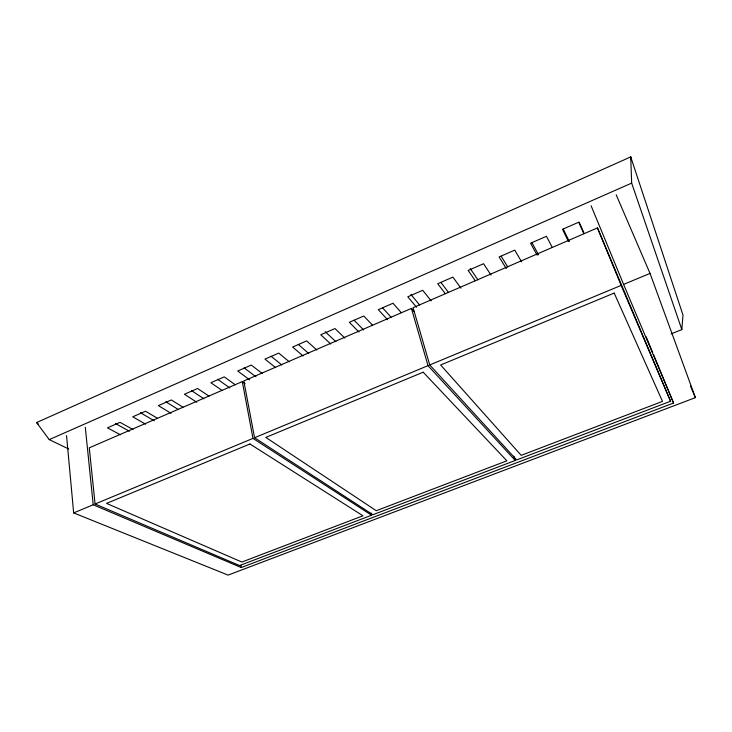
<?xml version="1.0" encoding="UTF-8"?>
<svg xmlns="http://www.w3.org/2000/svg" width="732" height="732" viewBox="0 0 732 732"><rect width="100%" height="100%" fill="white"/><g stroke="black" fill="none" stroke-linecap="round" stroke-linejoin="round"><path stroke-width="1.1" d="M671.217 333.838L681.831 329.61L682.993 315.062L630.728 156.895L36.6 422.565L49.236 439.612L68.744 449.009M630.499 159.054L630.728 156.895L631.661 183.119L681.831 329.61M49.236 439.612L631.661 183.119M245.055 383.614L242.292 381.601L89.277 447.819L95.069 504.009L239.574 565.552L371.6 515.227L371.069 513.013M414.367 311.869L411.421 308.41L243.811 380.942L254.562 437.736L372.908 514.724L515.246 460.465L513.882 456.192M597.468 227.89L413.077 307.687L429.739 364.948L516.646 459.934L670.558 401.255L597.468 227.89L621.139 285.416L670.558 401.255M66.548 435.613L73.657 512.903L93.211 504.778L241.24 567.529L673.577 403.03L653.566 354.663M95.069 504.009L252.988 438.395L371.6 515.227M254.562 437.736L428.019 365.661L515.246 460.465M429.739 364.948L621.139 285.416M591.108 205.774L623.591 284.4L650.043 273.411L616.17 194.767M650.043 273.411L695.4 397.632L228.082 575.105L73.657 512.903M120.478 434.826L107.439 427.845L120.039 422.346L132.995 429.501M115.4 423.544L129.399 431.203M145.595 424.139L132.721 416.81L145.503 411.238L157.307 418.164M140.434 412.738L154.26 420.781M171.068 413.315L158.387 405.62L171.361 399.956L182.973 407.239M165.771 401.74L178.324 409.517M196.816 402.271L184.427 394.255L197.594 388.509L208.931 396.085M191.537 390.632L203.899 398.784M222.098 390.485L210.871 382.717L224.239 376.879L235.356 384.84M217.679 379.359L229.83 387.914M249.63 379.844L237.708 371.005L251.286 365.076L262.175 373.439M244.149 367.876L255.953 376.779M275.635 367.601L264.966 359.11L278.755 353.099L289.296 361.8M271.078 356.274L281.738 364.902M303.048 355.953L292.644 347.032L306.644 340.92L316.828 349.978M36.6 422.565L38.329 424.038M298.336 344.452L308.648 353.428M330.791 344.049L320.762 334.771L334.982 328.558L344.854 338.074M325.182 331.669L335.961 341.78M358.945 331.971L349.31 322.309L363.758 316.004L372.442 325.081M354.114 320.259L363.667 329.976M387.539 319.71L378.316 309.654L393.002 303.249L401.282 312.692M382.644 307.888L391.025 317.148M416.563 307.257L407.788 296.789L422.703 290.284L431.212 300.907M410.89 294.447L419.61 304.96M445.358 293.706L437.736 283.723L452.898 277.117L460.922 288.17M441.039 282.57L448.615 292.59M475.278 280.74L468.169 270.447L483.578 263.73L491.035 275.122M470.237 268.598L477.95 279.862M506.279 268.525L499.105 256.95L514.761 250.124L521.642 261.873M501.2 256.292L507.743 266.933M537.123 255.166L530.544 243.234L546.465 236.29L552.212 247.389M532.008 242.841L538.569 254.8M568.48 241.587L562.515 229.281L578.701 222.226L583.88 233.673M563.32 229.162L569.276 241.487M579.131 222.153L583.797 232.492M690.486 386.103L695.4 397.632M623.591 284.4L673.577 403.03M646.173 336.784L652.697 352.559M411.421 308.41L428.019 365.661M242.292 381.601L252.988 438.395M240.855 565.287L241.24 567.529M85.296 427.296L93.211 504.778M249.941 443.985L106.543 503.396L241.88 562.039L362.971 515.786L249.941 443.985M423.206 372.204L265.798 437.416L376.257 510.716L506.864 460.821L423.206 372.204M614.203 293.075L440.637 364.984L521.193 455.35L662.487 401.383L614.203 293.075"/></g></svg>
